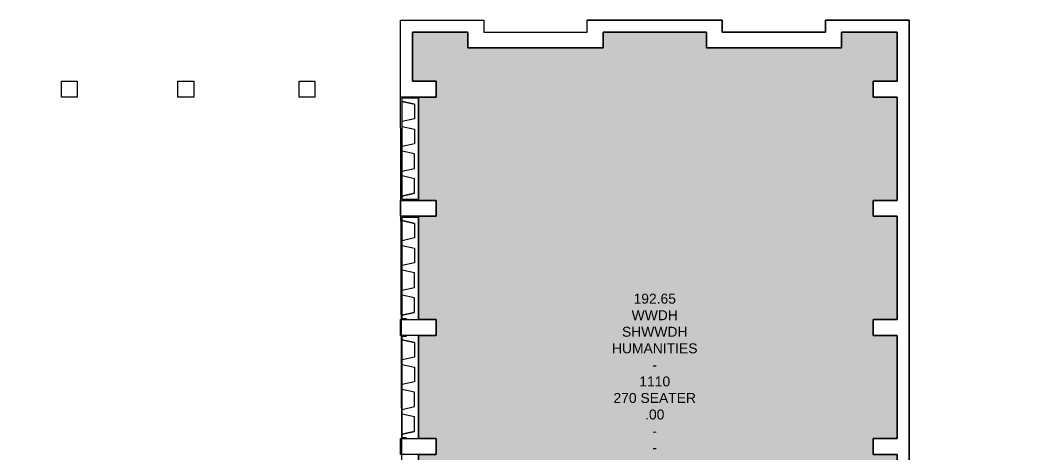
# Model space of a CAD drawing. Header units: inches. Extents: x -2632 to 158712, y -12611 to 70723.
# Drawn here: x 71497 to 96908, y 58364 to 69313 of the extents above; entities that cross this region are included whole.
import ezdxf

# ---------------------------------------------------------------- set-up
doc = ezdxf.new("R2010")
doc.units = ezdxf.units.IN
doc.header["$MEASUREMENT"] = 0
for name, color, linetype in [('GROS$', 1, 'Continuous'), ('HL-TMP', 7, 'Continuous'), ('RM$', 5, 'Continuous'), ('RM$TXT', 5, 'Continuous'), ('WA_EXT', 7, 'Continuous'), ('WN', 4, 'Continuous')]:
    doc.layers.add(name, color=color, linetype=linetype)
doc.styles.get("Standard").update_dxf_attribs({"font": 'arial.ttf'})

msp = doc.modelspace()

# ---------------------------------------------------------------- hatches: boundary and pattern name
at = {"layer": 'HL-TMP', "true_color": 0xff0000}
h = msp.add_hatch(color=1, dxfattribs=at)
h.paths.add_polyline_path([(42168, 59988), (40958, 59988), (40958, 60738), (39668, 60738), (39668, 58978), (41168, 58978), (41168, 58868), (34733, 58868), (34733, 58927), (34733, 58982), (36268, 58978), (36268, 60738), (35223, 60738), (34978, 60738), (34978, 59988), (33768, 59988), (33768, 46433), (35712, 45311), (35712, 45311), (36029, 45128), (39907, 45128), (42168, 46433)], flags=0)
h.paths.add_polyline_path([(51168, 59988), (49958, 59988), (49958, 60738), (48863, 60738), (48668, 60738), (48668, 58978), (50168, 58978), (50168, 58868), (43733, 58872), (43733, 58978), (45268, 58978), (45268, 60738), (43978, 60738), (43978, 59988), (42768, 59988), (42768, 46433), (45029, 45128), (48907, 45128), (51168, 46433)], flags=0)
h.paths.add_polyline_path([(60168, 59988), (58958, 59988), (58958, 60738), (57668, 60738), (57668, 58978), (59168, 58978), (59168, 58868), (52733, 58868), (52733, 58982), (54268, 58978), (54268, 60738), (52978, 60738), (52978, 59988), (51768, 59988), (51768, 46433), (54029, 45128), (57907, 45128), (59609, 46111), (59609, 46111), (60168, 46433)], flags=0)
h.paths.add_polyline_path([(70368, 60163), (69268, 60163), (69268, 60738), (67978, 60738), (67978, 58978), (69512, 58978), (69512, 58868), (61768, 58868), (61768, 58978), (63268, 58978), (63268, 60738), (61978, 60738), (61978, 59988), (60768, 59988), (60768, 46433), (62712, 45311), (63029, 45128), (67897, 45128), (70368, 46555)], flags=0)
h.paths.add_polyline_path([(93568, 58373), (92968, 58373), (92968, 58773), (93268, 58773), (93568, 58773), (93568, 61373), (92968, 61373), (92968, 61773), (93568, 61773), (93568, 64373), (92968, 64373), (92968, 64773), (93568, 64773), (93568, 67373), (92968, 67373), (92968, 67773), (93568, 67773), (93568, 69013), (92168, 69013), (92168, 68613), (88768, 68613), (88768, 69013), (86168, 69013), (86168, 68613), (82768, 68613), (82768, 69013), (81368, 69013), (81368, 67773), (81968, 67773), (81968, 67373), (81518, 67373), (81518, 64773), (81968, 64773), (81968, 64373), (81518, 64373), (81518, 61773), (81968, 61773), (81968, 61373), (81898, 61373), (81518, 61373), (81518, 58773), (81968, 58773), (81968, 58373), (81518, 58373), (81518, 55773), (81968, 55773), (81968, 55373), (81518, 55373), (81518, 52773), (81968, 52773), (81968, 52628), (92968, 52628), (92968, 52773), (93568, 52773), (93568, 55373), (92968, 55373), (92968, 55773), (93568, 55773)], flags=0)
h.paths.add_polyline_path([(37913, 40408), (36668, 40408), (36668, 40373), (36268, 40373), (33668, 40408), (33668, 40373), (32868, 40373), (23568, 40408), (23568, 40373), (22768, 40373), (21668, 40408), (21668, 37990), (20301, 36623), (15135, 36623), (13768, 37990), (13768, 38373), (13768, 40408), (12868, 40408), (12868, 40373), (7768, 40373), (7184, 40408), (668, 40408), (668, 40373), (468, 40373), (468, 40323), (468, 37773), (518, 37773), (968, 37773), (968, 37373), (468, 37373), (468, 34773), (968, 34773), (968, 34373), (468, 34373), (468, 31773), (968, 31773), (968, 31373), (468, 31373), (468, 28773), (968, 28773), (968, 28373), (468, 28373), (468, 25773), (968, 25773), (968, 25373), (468, 25373), (468, 22773), (518, 22773), (5253, 22683), (5253, 17773), (5723, 17773), (5723, 16773), (12868, 16773), (12868, 16723), (13768, 16723), (13768, 16773), (14168, 16773), (14168, 16723), (21268, 16723), (21268, 16773), (21668, 16773), (21668, 16723), (22768, 16723), (22768, 16773), (23468, 16773), (23468, 16723), (32868, 16723), (32868, 16773), (33668, 16773), (33668, 16723), (37913, 16723)], flags=0)
h.paths.add_polyline_path([(45413, 31503), (38213, 31503), (38213, 24113), (45413, 24113)], flags=0)
h.paths.add_polyline_path([(119938, 44532), (120868, 45072), (121620, 46369), (120768, 46864), (120768, 49186), (120768, 49534), (120233, 50461), (119882, 50663), (119932, 50750), (111575, 55575), (111525, 55489), (111218, 55666), (105852, 46373), (105247, 46373), (105192, 46373), (105192, 44473), (105592, 44473), (105592, 42364), (105592, 39673), (105192, 39673), (105192, 37773), (105852, 37773), (111218, 28480), (120233, 33685), (120768, 34612), (120768, 37282), (121620, 37777), (120868, 39074), (119938, 39613)], flags=0)
h.paths.add_polyline_path([(60268, 31393), (48633, 31393), (48633, 24285), (60268, 24285)], flags=0)

# ---------------------------------------------------------------- linework, layer by layer
at = {"layer": 'GROS$'}
for points in [[(81108, 56005), (81068, 67773), (81068, 69313), (83168, 69313), (83168, 69013), (85768, 69013), (85768, 69313), (89168, 69313), (89168, 69013), (91768, 69013), (91768, 69313), (93868, 69313), (93868, 43773)], [(81518, 55773), (81518, 58373), (81968, 58373), (81968, 58773), (81518, 58773), (81518, 61373), (81898, 61373), (81968, 61373), (81968, 61773), (81518, 61773), (81518, 64373), (81968, 64373), (81968, 64773), (81518, 64773), (81518, 67373), (81968, 67373), (81968, 67773), (81368, 67773), (81368, 69013), (82768, 69013), (82768, 68613), (86168, 68613), (86168, 69013), (88768, 69013), (88768, 68613), (92168, 68613), (92168, 69013), (93568, 69013), (93568, 67773), (92968, 67773), (92968, 67373), (93568, 67373), (93568, 64773), (92968, 64773), (92968, 64373), (93568, 64373), (93568, 61773), (92968, 61773), (92968, 61373), (93568, 61373), (93568, 58773), (93268, 58773), (92968, 58773), (92968, 58373), (93568, 58373), (93568, 55773)]]:
    msp.add_lwpolyline(points, dxfattribs=at)
at = {"layer": 'RM$'}
msp.add_lwpolyline([(93568, 55773), (93568, 58373), (92968, 58373), (92968, 58773), (93268, 58773), (93568, 58773), (93568, 61373), (92968, 61373), (92968, 61773), (93568, 61773), (93568, 64373), (92968, 64373), (92968, 64773), (93568, 64773), (93568, 67373), (92968, 67373), (92968, 67773), (93568, 67773), (93568, 69013), (92168, 69013), (92168, 68613), (88768, 68613), (88768, 69013), (86168, 69013), (86168, 68613), (82768, 68613), (82768, 69013), (81368, 69013), (81368, 67773), (81968, 67773), (81968, 67373), (81518, 67373), (81518, 64773), (81968, 64773), (81968, 64373), (81518, 64373), (81518, 61773), (81968, 61773), (81968, 61373), (81898, 61373), (81518, 61373), (81518, 58773), (81968, 58773), (81968, 58373), (81518, 58373), (81518, 55773)], dxfattribs=at)
at = {"layer": 'WA_EXT', "linetype": 'Continuous'}
for p, q in [((81068, 67373), (81068, 69313)), ((81068, 69313), (83168, 69313)), ((83168, 69313), (83168, 69013)), ((85768, 69013), (85768, 69313)), ((85768, 69313), (89168, 69313)), ((89168, 69313), (85768, 69313)), ((85768, 69013), (85768, 69313)), ((89168, 69013), (89168, 69313)), ((89168, 69013), (89168, 69313)), ((93868, 69313), (91768, 69313)), ((91768, 69313), (91768, 69013)), ((93868, 43373), (93868, 69313)), ((81368, 69013), (82768, 69013)), ((81368, 67773), (81368, 69013)), ((82768, 69013), (82768, 68613)), ((83168, 69013), (85768, 69013)), ((83168, 69013), (83593, 69013)), ((86168, 68613), (86168, 69013)), ((86168, 69013), (88768, 69013)), ((88768, 68613), (88768, 69013)), ((91768, 69013), (89168, 69013)), ((91768, 69013), (91343, 69013)), ((93568, 69013), (92168, 69013)), ((92168, 69013), (92168, 68613)), ((93568, 67773), (93568, 69013)), ((82768, 68613), (86168, 68613)), ((92168, 68613), (88768, 68613)), ((81368, 67773), (81968, 67773)), ((92968, 67773), (92968, 67373)), ((93568, 67773), (92968, 67773)), ((92968, 67373), (93568, 67373)), ((93568, 67373), (93568, 64773)), ((92968, 64773), (92968, 64373)), ((93568, 64773), (92968, 64773)), ((81108, 64354), (81518, 64354)), ((81518, 64354), (81518, 64194)), ((92968, 64373), (93568, 64373)), ((93568, 61773), (93568, 64373)), ((81518, 61823), (81518, 61952)), ((81518, 61952), (81518, 61823)), ((92968, 61773), (92968, 61373)), ((93568, 61773), (92968, 61773)), ((92968, 61373), (93568, 61373)), ((93568, 58773), (93568, 61373)), ((92968, 58773), (92968, 58373)), ((93568, 58773), (92968, 58773)), ((92968, 58373), (93568, 58373)), ((93568, 55773), (93568, 58373))]:
    msp.add_line(p, q, dxfattribs=at)
for points in [[(72933, 67373), (72533, 67373), (72533, 67773), (72933, 67773), (72933, 67373)], [(75865, 67373), (75465, 67373), (75465, 67773), (75865, 67773), (75865, 67373)], [(78915, 67373), (78515, 67373), (78515, 67773), (78915, 67773), (78915, 67373)], [(81968, 67773), (81968, 67373), (81068, 67373)], [(81068, 64373), (81068, 64773), (81968, 64773), (81968, 64373), (81068, 64373)], [(81068, 61373), (81068, 61773), (81968, 61773), (81968, 61373), (81068, 61373)], [(81068, 58373), (81068, 58773), (81968, 58773), (81968, 58373), (81068, 58373)]]:
    msp.add_lwpolyline(points, dxfattribs=at)
at = {"layer": 'WN', "linetype": 'Continuous'}
for p, q in [((81108, 64792), (81108, 67354)), ((81108, 67354), (81518, 67354)), ((81518, 64792), (81518, 67354)), ((81518, 67354), (81518, 67194)), ((81108, 67263), (81418, 67194)), ((81418, 67194), (81108, 67263)), ((81418, 67194), (81418, 66827)), ((81418, 66827), (81108, 66758)), ((81108, 66638), (81418, 66569)), ((81418, 66569), (81418, 66202)), ((81418, 66202), (81108, 66133)), ((81418, 65944), (81108, 66013)), ((81418, 65577), (81418, 65944)), ((81108, 65508), (81418, 65577)), ((81418, 65319), (81108, 65388)), ((81418, 64952), (81418, 65319)), ((81418, 64952), (81108, 64883)), ((81108, 64883), (81418, 64952)), ((81108, 64883), (81418, 64952)), ((81108, 64792), (81108, 64883)), ((81518, 64792), (81518, 64952)), ((81518, 64952), (81518, 64792)), ((81108, 64792), (81518, 64792)), ((81518, 64792), (81108, 64792)), ((81108, 61792), (81108, 64354)), ((81518, 61823), (81518, 64354)), ((81108, 64263), (81418, 64194)), ((81418, 64194), (81108, 64263)), ((81418, 64194), (81418, 63827)), ((81418, 63827), (81108, 63758)), ((81108, 63638), (81418, 63569)), ((81418, 63569), (81418, 63202)), ((81418, 63202), (81108, 63133)), ((81418, 62944), (81108, 63013)), ((81418, 62577), (81418, 62944)), ((81108, 62508), (81418, 62577)), ((81418, 62319), (81108, 62388)), ((81418, 61952), (81418, 62319)), ((81418, 61952), (81108, 61883)), ((81108, 61883), (81418, 61952)), ((81108, 61883), (81418, 61952)), ((81108, 61792), (81108, 61883)), ((81108, 61792), (81218, 61792)), ((81218, 61792), (81108, 61792)), ((81108, 58792), (81108, 61354)), ((81108, 61354), (81218, 61354)), ((81108, 61263), (81418, 61194)), ((81418, 61194), (81108, 61263)), ((81518, 58823), (81518, 61323)), ((81518, 61323), (81518, 61194)), ((81418, 61194), (81418, 60827)), ((81418, 60827), (81108, 60758)), ((81108, 60638), (81418, 60569)), ((81418, 60569), (81418, 60202)), ((81418, 60202), (81108, 60133)), ((81418, 59944), (81108, 60013)), ((81418, 59577), (81418, 59944)), ((81108, 59508), (81418, 59577)), ((81418, 59319), (81108, 59388)), ((81418, 58952), (81418, 59319)), ((81418, 58952), (81108, 58883)), ((81108, 58883), (81418, 58952)), ((81108, 58883), (81418, 58952)), ((81108, 58792), (81108, 58883)), ((81108, 58792), (81218, 58792)), ((81218, 58792), (81108, 58792)), ((81518, 58823), (81518, 58952)), ((81518, 58952), (81518, 58823))]:
    msp.add_line(p, q, dxfattribs=at)

# ---------------------------------------------------------------- texts
at = {"layer": 'RM$TXT', "insert": (87468, 58421), "char_height": 250, "attachment_point": 8}
msp.add_mtext('192.65^M^JWWDH^M^JSHWWDH^M^JHUMANITIES^M^J-^M^J1110^M^J270 SEATER^M^J.00^M^J-^M^J-^M^J', dxfattribs=at)

doc.saveas('drawing.dxf')
